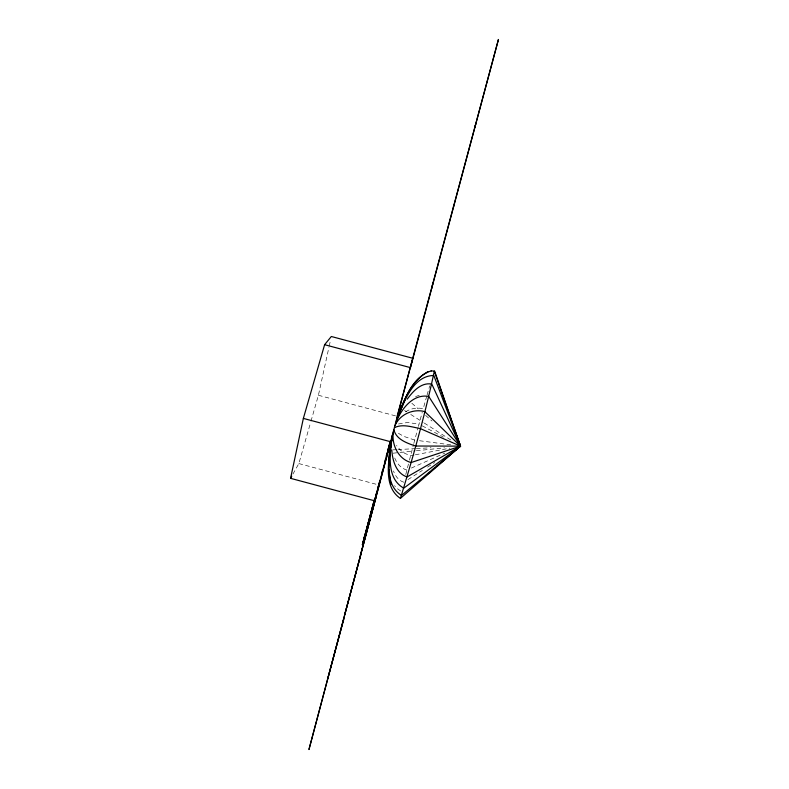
<?xml version="1.0" encoding="UTF-8"?>
<svg xmlns="http://www.w3.org/2000/svg" width="789" height="789" viewBox="0 0 789 789"><rect width="100%" height="100%" fill="white"/><g stroke="black" fill="none" stroke-linecap="round" stroke-linejoin="round"><path stroke-width="0.59" stroke-dasharray="3.94 2.96" d="M310.984 421.178L318.411 395.269L328.944 347.288M329.21 346.095L330.532 340.098M405.773 474.485L409.156 461.23M409.442 460.125L413.525 444.552M413.821 443.438L418.081 427.559M418.387 426.415L422.233 412.331M426.75 396.147L423.2 408.791C416.513 407.006 409.106 408.781 403.8 413.17M292.926 474.11L298.844 463.567L310.649 422.352M427.066 394.993L429.689 385.9M407.952 479.604L422.371 470.412M427.52 467.127L434.739 462.541M415.556 396.62L419.837 395.033M411.345 468.064L444.858 453.113M398.465 423.979L407.568 422.49L418.998 424.137M414.146 455.026L410.586 455.717L405.013 453.468L400.22 449.977L396.522 445.43M415.339 454.799L449.799 448.182M393.08 453.192L415.142 450.884M416.365 450.756L444.552 447.797M393.011 449.868L396.699 449.661M397.922 449.592L415.093 448.645M416.326 448.576L431.05 447.757M419.521 440.726L450.854 444.858M318.411 395.269L395.96 416M298.844 463.567L376.471 484.338M414.708 440.094L403.83 436.386L396.275 432.135M406.877 470.057C400.881 468.38 396.542 463.163 394.52 457.452M403.83 482.227C398.613 480.679 395.181 475.875 393.474 470.934M400.684 490.995L396.236 487.937L394.599 485.61M422.184 425.823L443.467 437.106M404.53 410.487L406.601 411.809M410.753 414.452L423.18 422.371M424.226 423.032L451.16 440.193M411.819 403.228L418.249 408.889M425.596 415.369L432.017 421.03"/><path stroke-width="1.18" d="M388.661 467.788L389.332 453.971M389.766 453.251L392.054 437.067M393.376 431.918C391.354 444.503 398.218 459.07 411.099 462.561L460.49 446.13L434.64 371.096L431.119 370.879M453.448 207.32L453.567 206.116M392.478 435.252C390.022 452.314 385.742 478.252 403.79 488.144L460.49 446.13L434.295 371.155C425.478 413.041 413.209 456.663 400.408 498.382C381.679 485.994 389.707 456.397 391.867 437.816M391.995 437.382C389.835 455.342 382.951 484.012 401.532 495.413L460.49 446.13L433.802 375.465C411.897 375.85 403.357 404.136 396.334 420.833M364.045 538.542L364.469 536.342M375.988 495.285L378.828 484.969L374.765 500.857L290.559 478.331L303.361 418.407L324.614 344.694L331.321 336.499L412.785 358.265L308.953 749.55L390.713 441.761L303.361 418.407M375.357 497.573L362.398 544.706L374.183 500.305M431.711 288.389L432.954 283.004M392.202 436.258L392.744 434.009M362.398 544.706L374.499 499.358M367.388 526.569L374.578 499.624M372.842 506.745L375.347 497.336M375.978 494.989L376.915 491.458M377.546 489.111L379.42 482.059M381.62 473.824L382.557 470.303M384.756 462.068L385.693 458.547M379.144 483.785L390.506 441.169M397.133 416.316L498.441 39.45L410.477 367.635L324.614 344.694M360.376 555.219L376.461 495.66M344.734 614.325L360.908 554.47M327.662 678.846L343.876 618.892M386.196 456.239L387.172 452.708M474.633 127.522L475.688 124.366M396.906 418.989C404.007 401.197 411.168 377.152 431.425 370.83M396.897 419.067C403.435 401.571 410.684 381.195 427.963 371.658M397.123 418.495L405.122 399.481M397.262 418.426L399.767 412.154M395.605 423.575C400.565 410.043 412.331 393.533 428.723 396.413L460.49 446.13L400.408 498.382M395.092 425.508C399.796 414.343 413.268 408.416 424.807 411.631L460.49 446.13L437.037 465.993M290.559 478.331L291.743 476.221M407.223 399.175C412.854 391.452 421.168 382.103 431.79 384.075L460.49 446.13L453.734 451.328M427.658 473.933L429.532 472.345M432.342 469.958L435.163 467.581M394.52 427.638C402.479 423.673 412.085 427.056 420.33 428.614L460.49 446.13L457.403 448.103M458.251 447.126L460.49 446.13L454.691 431.317M458.488 443.063L460.49 446.13L407.055 476.941C395.979 473.331 392.468 460.332 391.788 449.927M457.847 440.647L460.49 446.13L415.645 446.032C407.262 443.319 396.157 439.434 393.938 429.827M390.88 484.554L388.721 468.893M390.397 440.913L387.892 450.312L390.397 440.913"/></g></svg>
